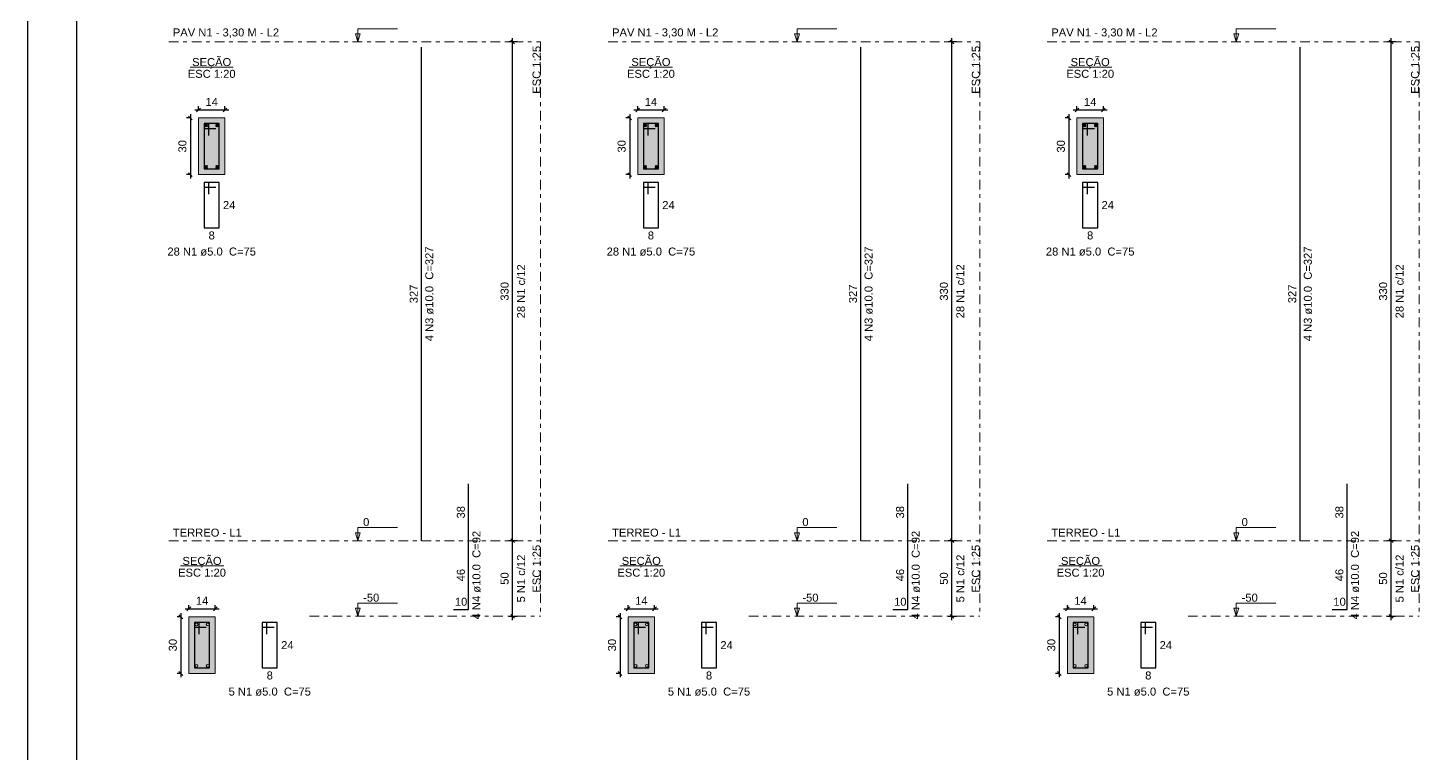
# Model space of a CAD drawing. Header units: millimetres. Extents: x -34 to 951, y -76 to 463.
# Drawn here: x 168.89 to 205.7, y -1.64 to 17.55 of the extents above; entities that cross this region are included whole.
import ezdxf

# ---------------------------------------------------------------- set-up
doc = ezdxf.new("R2010")
doc.units = ezdxf.units.MM
doc.header["$MEASUREMENT"] = 0
doc.linetypes.add('DASHDOT', pattern=[2.54, 1.27, -0.635, 0, -0.635])
doc.linetypes.add('NULL', pattern=[0])
for name, color, linetype, lineweight in [('Descrição da armadura', 7, 'Continuous', 0), ('DT-Barras na forma', 7, 'Continuous', 30), ('DT-Barras no corte', 5, 'Continuous', 5), ('DT-Barras rebatidas', 7, 'Continuous', 30), ('DT-Cotas', 7, 'Continuous', 5), ('DT-Forma', 5, 'Continuous', 5), ('DT-Hachura seção pilares', 252, 'Continuous', 5), ('DT-Pontilhado', 7, 'DASHDOT', 5), ('DT-Textos', 7, 'Continuous', 5), ('Textos armaduras', 7, 'Continuous', 0)]:
    doc.layers.add(name, color=color, linetype=linetype, lineweight=lineweight)
doc.styles.add('Arial', font='arial.ttf')
doc.dimstyles.new('UM_20.000000', dxfattribs={"dimtxt": 0.18, "dimasz": 0.1, "dimexe": 0.1, "dimexo": 0.2, "dimgap": 0, "dimtad": 1, "dimtih": 1, "dimtoh": 1, "dimdec": 1, "dimlfac": 20, "dimzin": 0, "dimdsep": 46, "dimtxsty": 'Standard', "dimcen": 0.09, "dimdle": 0.1, "dimadec": 1, "dimazin": 2, "dimtfac": 1, "dimtdec": 4, "dimtofl": 0, "dimtmove": 0, "dimatfit": 3, "dimfxl": 1, "dimtolj": 1, "dimarcsym": 0})
doc.dimstyles.new('UM_25.000000', dxfattribs={"dimtxt": 0.18, "dimasz": 0.1, "dimexe": 0.1, "dimexo": 0.2, "dimgap": 0, "dimtad": 1, "dimtih": 1, "dimtoh": 1, "dimdec": 1, "dimlfac": 25, "dimzin": 0, "dimdsep": 46, "dimtxsty": 'Standard', "dimcen": 0.09, "dimdle": 0.1, "dimadec": 1, "dimazin": 2, "dimtfac": 1, "dimtdec": 4, "dimtofl": 0, "dimtmove": 0, "dimatfit": 3, "dimfxl": 1, "dimtolj": 1, "dimarcsym": 0})

# ---------------------------------------------------------------- blocks, each defined once
blk = doc.blocks.new('_Oblique')
at = {"color": 0, "linetype": 'ByBlock', "lineweight": -2}
blk.add_line((-0.5, -0.5), (0.5, 0.5), dxfattribs=at)
blk = doc.blocks.new('*D275')
at = {"layer": 'Defpoints', "color": 0, "transparency": 16777216}
for p in [(173.403, 15.164), (173.191, 13.664), (173.403, 13.664)]:
    blk.add_point(p, dxfattribs=at)
at = {"layer": 'DT-Cotas', "color": 0, "lineweight": -2, "transparency": 16777216}
for p, q in [((173.203, 15.164), (173.091, 15.164)), ((173.191, 15.264), (173.191, 13.564)), ((173.203, 13.664), (173.091, 13.664))]:
    blk.add_line(p, q, dxfattribs=at)
at = {"layer": 'DT-Cotas', "color": 0, "lineweight": -2, "transparency": 16777216, "xscale": 0.1, "yscale": 0.1, "zscale": 0.1}
for p, rotation in [((173.191, 15.164), 90), ((173.191, 13.664), 270)]:
    blk.add_blockref('_Oblique', p, dxfattribs=dict(at, rotation=rotation))
at = {"layer": 'DT-Cotas', "color": 7, "transparency": 16777216, "insert": (172.979, 14.414), "char_height": 0.2118, "attachment_point": 5, "rotation": 90, "style": 'Arial'}
blk.add_mtext('\\A1;30', dxfattribs=at)
blk = doc.blocks.new('*D276')
at = {"layer": 'Defpoints', "color": 0, "transparency": 16777216}
for p in [(173.403, 15.164), (174.103, 15.376), (174.103, 15.164)]:
    blk.add_point(p, dxfattribs=at)
at = {"layer": 'DT-Cotas', "color": 0, "lineweight": -2, "transparency": 16777216}
for p, q in [((173.403, 15.364), (173.403, 15.476)), ((174.103, 15.364), (174.103, 15.476)), ((173.303, 15.376), (174.203, 15.376))]:
    blk.add_line(p, q, dxfattribs=at)
at = {"layer": 'DT-Cotas', "color": 0, "lineweight": -2, "transparency": 16777216, "xscale": 0.1, "yscale": 0.1, "zscale": 0.1, "rotation": 180}
blk.add_blockref('_Oblique', (173.403, 15.376), dxfattribs=at)
at = {"layer": 'DT-Cotas', "color": 0, "lineweight": -2, "transparency": 16777216, "xscale": 0.1, "yscale": 0.1, "zscale": 0.1}
blk.add_blockref('_Oblique', (174.103, 15.376), dxfattribs=at)
at = {"layer": 'DT-Cotas', "color": 7, "transparency": 16777216, "insert": (173.753, 15.588), "char_height": 0.2118, "attachment_point": 5, "rotation": 0.0057, "style": 'Arial'}
blk.add_mtext('\\A1;14', dxfattribs=at)
blk = doc.blocks.new('*D277')
at = {"layer": 'Defpoints', "color": 0, "transparency": 16777216}
for p in [(181.717, 17.176), (182.035, 17.176), (182.035, 3.976)]:
    blk.add_point(p, dxfattribs=at)
at = {"layer": 'DT-Cotas', "color": 0, "lineweight": -2, "transparency": 16777216}
for p, q in [((181.835, 17.176), (181.617, 17.176)), ((181.717, 3.876), (181.717, 17.276)), ((181.835, 3.976), (181.617, 3.976))]:
    blk.add_line(p, q, dxfattribs=at)
at = {"layer": 'DT-Cotas', "color": 0, "lineweight": -2, "transparency": 16777216, "xscale": 0.1, "yscale": 0.1, "zscale": 0.1}
for p, rotation in [((181.717, 17.176), 90), ((181.717, 3.976), 270)]:
    blk.add_blockref('_Oblique', p, dxfattribs=dict(at, rotation=rotation))
at = {"layer": 'DT-Cotas', "color": 7, "transparency": 16777216, "insert": (181.505, 10.576), "char_height": 0.2118, "attachment_point": 5, "rotation": 90, "style": 'Arial'}
blk.add_mtext('\\A1;330', dxfattribs=at)
blk = doc.blocks.new('*D278')
at = {"layer": 'Defpoints', "color": 0, "transparency": 16777216}
for p in [(173.148, 1.964), (172.937, 0.464), (173.148, 0.464)]:
    blk.add_point(p, dxfattribs=at)
at = {"layer": 'DT-Cotas', "color": 0, "lineweight": -2, "transparency": 16777216}
for p, q in [((172.948, 1.964), (172.837, 1.964)), ((172.937, 2.064), (172.937, 0.364)), ((172.948, 0.464), (172.837, 0.464))]:
    blk.add_line(p, q, dxfattribs=at)
at = {"layer": 'DT-Cotas', "color": 0, "lineweight": -2, "transparency": 16777216, "xscale": 0.1, "yscale": 0.1, "zscale": 0.1}
for p, rotation in [((172.937, 1.964), 90), ((172.937, 0.464), 270)]:
    blk.add_blockref('_Oblique', p, dxfattribs=dict(at, rotation=rotation))
at = {"layer": 'DT-Cotas', "color": 7, "transparency": 16777216, "insert": (172.725, 1.214), "char_height": 0.2118, "attachment_point": 5, "rotation": 90, "style": 'Arial'}
blk.add_mtext('\\A1;30', dxfattribs=at)
blk = doc.blocks.new('*D279')
at = {"layer": 'Defpoints', "color": 0, "transparency": 16777216}
for p in [(173.148, 1.964), (173.848, 2.176), (173.848, 1.964)]:
    blk.add_point(p, dxfattribs=at)
at = {"layer": 'DT-Cotas', "color": 0, "lineweight": -2, "transparency": 16777216}
for p, q in [((173.148, 2.164), (173.148, 2.276)), ((173.848, 2.164), (173.848, 2.276)), ((173.048, 2.176), (173.948, 2.176))]:
    blk.add_line(p, q, dxfattribs=at)
at = {"layer": 'DT-Cotas', "color": 0, "lineweight": -2, "transparency": 16777216, "xscale": 0.1, "yscale": 0.1, "zscale": 0.1, "rotation": 180}
blk.add_blockref('_Oblique', (173.148, 2.176), dxfattribs=at)
at = {"layer": 'DT-Cotas', "color": 0, "lineweight": -2, "transparency": 16777216, "xscale": 0.1, "yscale": 0.1, "zscale": 0.1}
blk.add_blockref('_Oblique', (173.848, 2.176), dxfattribs=at)
at = {"layer": 'DT-Cotas', "color": 7, "transparency": 16777216, "insert": (173.498, 2.388), "char_height": 0.2118, "attachment_point": 5, "rotation": 0.0057, "style": 'Arial'}
blk.add_mtext('\\A1;14', dxfattribs=at)
blk = doc.blocks.new('*D280')
at = {"layer": 'Defpoints', "color": 0, "transparency": 16777216}
for p in [(181.717, 3.976), (182.035, 3.976), (182.035, 1.976)]:
    blk.add_point(p, dxfattribs=at)
at = {"layer": 'DT-Cotas', "color": 0, "lineweight": -2, "transparency": 16777216}
for p, q in [((181.717, 1.876), (181.717, 4.076)), ((181.835, 3.976), (181.617, 3.976)), ((181.835, 1.976), (181.617, 1.976))]:
    blk.add_line(p, q, dxfattribs=at)
at = {"layer": 'DT-Cotas', "color": 0, "lineweight": -2, "transparency": 16777216, "xscale": 0.1, "yscale": 0.1, "zscale": 0.1}
for p, rotation in [((181.717, 3.976), 90), ((181.717, 1.976), 270)]:
    blk.add_blockref('_Oblique', p, dxfattribs=dict(at, rotation=rotation))
at = {"layer": 'DT-Cotas', "color": 7, "transparency": 16777216, "insert": (181.505, 2.976), "char_height": 0.2118, "attachment_point": 5, "rotation": 90, "style": 'Arial'}
blk.add_mtext('\\A1;50', dxfattribs=at)
blk = doc.blocks.new('*D263')
at = {"layer": 'Defpoints', "color": 0, "transparency": 16777216}
for p in [(185.026, 15.164), (184.814, 13.664), (185.026, 13.664)]:
    blk.add_point(p, dxfattribs=at)
at = {"layer": 'DT-Cotas', "color": 0, "lineweight": -2, "transparency": 16777216}
for p, q in [((184.826, 15.164), (184.714, 15.164)), ((184.814, 15.264), (184.814, 13.564)), ((184.826, 13.664), (184.714, 13.664))]:
    blk.add_line(p, q, dxfattribs=at)
at = {"layer": 'DT-Cotas', "color": 0, "lineweight": -2, "transparency": 16777216, "xscale": 0.1, "yscale": 0.1, "zscale": 0.1}
for p, rotation in [((184.814, 15.164), 90), ((184.814, 13.664), 270)]:
    blk.add_blockref('_Oblique', p, dxfattribs=dict(at, rotation=rotation))
at = {"layer": 'DT-Cotas', "color": 7, "transparency": 16777216, "insert": (184.602, 14.414), "char_height": 0.2118, "attachment_point": 5, "rotation": 90, "style": 'Arial'}
blk.add_mtext('\\A1;30', dxfattribs=at)
blk = doc.blocks.new('*D264')
at = {"layer": 'Defpoints', "color": 0, "transparency": 16777216}
for p in [(185.026, 15.164), (185.726, 15.376), (185.726, 15.164)]:
    blk.add_point(p, dxfattribs=at)
at = {"layer": 'DT-Cotas', "color": 0, "lineweight": -2, "transparency": 16777216}
for p, q in [((185.026, 15.364), (185.026, 15.476)), ((185.726, 15.364), (185.726, 15.476)), ((184.926, 15.376), (185.826, 15.376))]:
    blk.add_line(p, q, dxfattribs=at)
at = {"layer": 'DT-Cotas', "color": 0, "lineweight": -2, "transparency": 16777216, "xscale": 0.1, "yscale": 0.1, "zscale": 0.1, "rotation": 180}
blk.add_blockref('_Oblique', (185.026, 15.376), dxfattribs=at)
at = {"layer": 'DT-Cotas', "color": 0, "lineweight": -2, "transparency": 16777216, "xscale": 0.1, "yscale": 0.1, "zscale": 0.1}
blk.add_blockref('_Oblique', (185.726, 15.376), dxfattribs=at)
at = {"layer": 'DT-Cotas', "color": 7, "transparency": 16777216, "insert": (185.376, 15.588), "char_height": 0.2118, "attachment_point": 5, "rotation": 0.0057, "style": 'Arial'}
blk.add_mtext('\\A1;14', dxfattribs=at)
blk = doc.blocks.new('*D265')
at = {"layer": 'Defpoints', "color": 0, "transparency": 16777216}
for p in [(193.34, 17.176), (193.658, 17.176), (193.658, 3.976)]:
    blk.add_point(p, dxfattribs=at)
at = {"layer": 'DT-Cotas', "color": 0, "lineweight": -2, "transparency": 16777216}
for p, q in [((193.458, 17.176), (193.24, 17.176)), ((193.34, 3.876), (193.34, 17.276)), ((193.458, 3.976), (193.24, 3.976))]:
    blk.add_line(p, q, dxfattribs=at)
at = {"layer": 'DT-Cotas', "color": 0, "lineweight": -2, "transparency": 16777216, "xscale": 0.1, "yscale": 0.1, "zscale": 0.1}
for p, rotation in [((193.34, 17.176), 90), ((193.34, 3.976), 270)]:
    blk.add_blockref('_Oblique', p, dxfattribs=dict(at, rotation=rotation))
at = {"layer": 'DT-Cotas', "color": 7, "transparency": 16777216, "insert": (193.129, 10.576), "char_height": 0.2118, "attachment_point": 5, "rotation": 90, "style": 'Arial'}
blk.add_mtext('\\A1;330', dxfattribs=at)
blk = doc.blocks.new('*D266')
at = {"layer": 'Defpoints', "color": 0, "transparency": 16777216}
for p in [(184.772, 1.964), (184.56, 0.464), (184.772, 0.464)]:
    blk.add_point(p, dxfattribs=at)
at = {"layer": 'DT-Cotas', "color": 0, "lineweight": -2, "transparency": 16777216}
for p, q in [((184.572, 1.964), (184.46, 1.964)), ((184.56, 2.064), (184.56, 0.364)), ((184.572, 0.464), (184.46, 0.464))]:
    blk.add_line(p, q, dxfattribs=at)
at = {"layer": 'DT-Cotas', "color": 0, "lineweight": -2, "transparency": 16777216, "xscale": 0.1, "yscale": 0.1, "zscale": 0.1}
for p, rotation in [((184.56, 1.964), 90), ((184.56, 0.464), 270)]:
    blk.add_blockref('_Oblique', p, dxfattribs=dict(at, rotation=rotation))
at = {"layer": 'DT-Cotas', "color": 7, "transparency": 16777216, "insert": (184.348, 1.214), "char_height": 0.2118, "attachment_point": 5, "rotation": 90, "style": 'Arial'}
blk.add_mtext('\\A1;30', dxfattribs=at)
blk = doc.blocks.new('*D267')
at = {"layer": 'Defpoints', "color": 0, "transparency": 16777216}
for p in [(184.772, 1.964), (185.472, 2.176), (185.472, 1.964)]:
    blk.add_point(p, dxfattribs=at)
at = {"layer": 'DT-Cotas', "color": 0, "lineweight": -2, "transparency": 16777216}
for p, q in [((184.772, 2.164), (184.772, 2.276)), ((185.472, 2.164), (185.472, 2.276)), ((184.672, 2.176), (185.572, 2.176))]:
    blk.add_line(p, q, dxfattribs=at)
at = {"layer": 'DT-Cotas', "color": 0, "lineweight": -2, "transparency": 16777216, "xscale": 0.1, "yscale": 0.1, "zscale": 0.1, "rotation": 180}
blk.add_blockref('_Oblique', (184.772, 2.176), dxfattribs=at)
at = {"layer": 'DT-Cotas', "color": 0, "lineweight": -2, "transparency": 16777216, "xscale": 0.1, "yscale": 0.1, "zscale": 0.1}
blk.add_blockref('_Oblique', (185.472, 2.176), dxfattribs=at)
at = {"layer": 'DT-Cotas', "color": 7, "transparency": 16777216, "insert": (185.122, 2.388), "char_height": 0.2118, "attachment_point": 5, "rotation": 0.0057, "style": 'Arial'}
blk.add_mtext('\\A1;14', dxfattribs=at)
blk = doc.blocks.new('*D268')
at = {"layer": 'Defpoints', "color": 0, "transparency": 16777216}
for p in [(193.34, 3.976), (193.658, 3.976), (193.658, 1.976)]:
    blk.add_point(p, dxfattribs=at)
at = {"layer": 'DT-Cotas', "color": 0, "lineweight": -2, "transparency": 16777216}
for p, q in [((193.34, 1.876), (193.34, 4.076)), ((193.458, 3.976), (193.24, 3.976)), ((193.458, 1.976), (193.24, 1.976))]:
    blk.add_line(p, q, dxfattribs=at)
at = {"layer": 'DT-Cotas', "color": 0, "lineweight": -2, "transparency": 16777216, "xscale": 0.1, "yscale": 0.1, "zscale": 0.1}
for p, rotation in [((193.34, 3.976), 90), ((193.34, 1.976), 270)]:
    blk.add_blockref('_Oblique', p, dxfattribs=dict(at, rotation=rotation))
at = {"layer": 'DT-Cotas', "color": 7, "transparency": 16777216, "insert": (193.129, 2.976), "char_height": 0.2118, "attachment_point": 5, "rotation": 90, "style": 'Arial'}
blk.add_mtext('\\A1;50', dxfattribs=at)
blk = doc.blocks.new('*D269')
at = {"layer": 'Defpoints', "color": 0, "transparency": 16777216}
for p in [(196.649, 15.164), (196.437, 13.664), (196.649, 13.664)]:
    blk.add_point(p, dxfattribs=at)
at = {"layer": 'DT-Cotas', "color": 0, "lineweight": -2, "transparency": 16777216}
for p, q in [((196.449, 15.164), (196.337, 15.164)), ((196.437, 15.264), (196.437, 13.564)), ((196.449, 13.664), (196.337, 13.664))]:
    blk.add_line(p, q, dxfattribs=at)
at = {"layer": 'DT-Cotas', "color": 0, "lineweight": -2, "transparency": 16777216, "xscale": 0.1, "yscale": 0.1, "zscale": 0.1}
for p, rotation in [((196.437, 15.164), 90), ((196.437, 13.664), 270)]:
    blk.add_blockref('_Oblique', p, dxfattribs=dict(at, rotation=rotation))
at = {"layer": 'DT-Cotas', "color": 7, "transparency": 16777216, "insert": (196.225, 14.414), "char_height": 0.2118, "attachment_point": 5, "rotation": 90, "style": 'Arial'}
blk.add_mtext('\\A1;30', dxfattribs=at)
blk = doc.blocks.new('*D270')
at = {"layer": 'Defpoints', "color": 0, "transparency": 16777216}
for p in [(196.649, 15.164), (197.349, 15.376), (197.349, 15.164)]:
    blk.add_point(p, dxfattribs=at)
at = {"layer": 'DT-Cotas', "color": 0, "lineweight": -2, "transparency": 16777216}
for p, q in [((196.649, 15.364), (196.649, 15.476)), ((197.349, 15.364), (197.349, 15.476)), ((196.549, 15.376), (197.449, 15.376))]:
    blk.add_line(p, q, dxfattribs=at)
at = {"layer": 'DT-Cotas', "color": 0, "lineweight": -2, "transparency": 16777216, "xscale": 0.1, "yscale": 0.1, "zscale": 0.1, "rotation": 180}
blk.add_blockref('_Oblique', (196.649, 15.376), dxfattribs=at)
at = {"layer": 'DT-Cotas', "color": 0, "lineweight": -2, "transparency": 16777216, "xscale": 0.1, "yscale": 0.1, "zscale": 0.1}
blk.add_blockref('_Oblique', (197.349, 15.376), dxfattribs=at)
at = {"layer": 'DT-Cotas', "color": 7, "transparency": 16777216, "insert": (196.999, 15.588), "char_height": 0.2118, "attachment_point": 5, "rotation": 0.0057, "style": 'Arial'}
blk.add_mtext('\\A1;14', dxfattribs=at)
blk = doc.blocks.new('*D271')
at = {"layer": 'Defpoints', "color": 0, "transparency": 16777216}
for p in [(204.964, 17.176), (205.281, 17.176), (205.281, 3.976)]:
    blk.add_point(p, dxfattribs=at)
at = {"layer": 'DT-Cotas', "color": 0, "lineweight": -2, "transparency": 16777216}
for p, q in [((205.081, 17.176), (204.864, 17.176)), ((204.964, 3.876), (204.964, 17.276)), ((205.081, 3.976), (204.864, 3.976))]:
    blk.add_line(p, q, dxfattribs=at)
at = {"layer": 'DT-Cotas', "color": 0, "lineweight": -2, "transparency": 16777216, "xscale": 0.1, "yscale": 0.1, "zscale": 0.1}
for p, rotation in [((204.964, 17.176), 90), ((204.964, 3.976), 270)]:
    blk.add_blockref('_Oblique', p, dxfattribs=dict(at, rotation=rotation))
at = {"layer": 'DT-Cotas', "color": 7, "transparency": 16777216, "insert": (204.752, 10.576), "char_height": 0.2118, "attachment_point": 5, "rotation": 90, "style": 'Arial'}
blk.add_mtext('\\A1;330', dxfattribs=at)
blk = doc.blocks.new('*D272')
at = {"layer": 'Defpoints', "color": 0, "transparency": 16777216}
for p in [(196.395, 1.964), (196.183, 0.464), (196.395, 0.464)]:
    blk.add_point(p, dxfattribs=at)
at = {"layer": 'DT-Cotas', "color": 0, "lineweight": -2, "transparency": 16777216}
for p, q in [((196.195, 1.964), (196.083, 1.964)), ((196.183, 2.064), (196.183, 0.364)), ((196.195, 0.464), (196.083, 0.464))]:
    blk.add_line(p, q, dxfattribs=at)
at = {"layer": 'DT-Cotas', "color": 0, "lineweight": -2, "transparency": 16777216, "xscale": 0.1, "yscale": 0.1, "zscale": 0.1}
for p, rotation in [((196.183, 1.964), 90), ((196.183, 0.464), 270)]:
    blk.add_blockref('_Oblique', p, dxfattribs=dict(at, rotation=rotation))
at = {"layer": 'DT-Cotas', "color": 7, "transparency": 16777216, "insert": (195.971, 1.214), "char_height": 0.2118, "attachment_point": 5, "rotation": 90, "style": 'Arial'}
blk.add_mtext('\\A1;30', dxfattribs=at)
blk = doc.blocks.new('*D273')
at = {"layer": 'Defpoints', "color": 0, "transparency": 16777216}
for p in [(196.395, 1.964), (197.095, 2.176), (197.095, 1.964)]:
    blk.add_point(p, dxfattribs=at)
at = {"layer": 'DT-Cotas', "color": 0, "lineweight": -2, "transparency": 16777216}
for p, q in [((196.395, 2.164), (196.395, 2.276)), ((197.095, 2.164), (197.095, 2.276)), ((196.295, 2.176), (197.195, 2.176))]:
    blk.add_line(p, q, dxfattribs=at)
at = {"layer": 'DT-Cotas', "color": 0, "lineweight": -2, "transparency": 16777216, "xscale": 0.1, "yscale": 0.1, "zscale": 0.1, "rotation": 180}
blk.add_blockref('_Oblique', (196.395, 2.176), dxfattribs=at)
at = {"layer": 'DT-Cotas', "color": 0, "lineweight": -2, "transparency": 16777216, "xscale": 0.1, "yscale": 0.1, "zscale": 0.1}
blk.add_blockref('_Oblique', (197.095, 2.176), dxfattribs=at)
at = {"layer": 'DT-Cotas', "color": 7, "transparency": 16777216, "insert": (196.745, 2.388), "char_height": 0.2118, "attachment_point": 5, "rotation": 0.0057, "style": 'Arial'}
blk.add_mtext('\\A1;14', dxfattribs=at)
blk = doc.blocks.new('*D274')
at = {"layer": 'Defpoints', "color": 0, "transparency": 16777216}
for p in [(204.964, 3.976), (205.281, 3.976), (205.281, 1.976)]:
    blk.add_point(p, dxfattribs=at)
at = {"layer": 'DT-Cotas', "color": 0, "lineweight": -2, "transparency": 16777216}
for p, q in [((204.964, 1.876), (204.964, 4.076)), ((205.081, 3.976), (204.864, 3.976)), ((205.081, 1.976), (204.864, 1.976))]:
    blk.add_line(p, q, dxfattribs=at)
at = {"layer": 'DT-Cotas', "color": 0, "lineweight": -2, "transparency": 16777216, "xscale": 0.1, "yscale": 0.1, "zscale": 0.1}
for p, rotation in [((204.964, 3.976), 90), ((204.964, 1.976), 270)]:
    blk.add_blockref('_Oblique', p, dxfattribs=dict(at, rotation=rotation))
at = {"layer": 'DT-Cotas', "color": 7, "transparency": 16777216, "insert": (204.752, 2.976), "char_height": 0.2118, "attachment_point": 5, "rotation": 90, "style": 'Arial'}
blk.add_mtext('\\A1;50', dxfattribs=at)

msp = doc.modelspace()

# ---------------------------------------------------------------- hatches: boundary and pattern name
at = {"layer": 'DT-Hachura seção pilares', "linetype": 'Continuous'}
for points in [[(173.4025, 13.6643), (173.4025, 13.6643), (174.1025, 13.6643), (174.1025, 15.1643), (173.4025, 15.1643), (173.4025, 13.6643)], [(185.0258, 13.6643), (185.0258, 13.6643), (185.7258, 13.6643), (185.7258, 15.1643), (185.0258, 15.1643), (185.0258, 13.6643)], [(196.649, 13.6643), (196.649, 13.6643), (197.349, 13.6643), (197.349, 15.1643), (196.649, 15.1643), (196.649, 13.6643)], [(173.1484, 0.4643), (173.1484, 0.4643), (173.8484, 0.4643), (173.8484, 1.9643), (173.1484, 1.9643), (173.1484, 0.4643)], [(184.7716, 0.4643), (184.7716, 0.4643), (185.4716, 0.4643), (185.4716, 1.9643), (184.7716, 1.9643), (184.7716, 0.4643)], [(196.3949, 0.4643), (196.3949, 0.4643), (197.0949, 0.4643), (197.0949, 1.9643), (196.3949, 1.9643), (196.3949, 0.4643)]]:
    msp.add_hatch(color=252, dxfattribs=at).paths.add_polyline_path(points)

# ---------------------------------------------------------------- linework, layer by layer
at = {"color": 7}
for p, q in [((168.888, -76.3225), (168.888, 42.5775)), ((170.188, -74.0225), (170.188, 40.2775))]:
    msp.add_line(p, q, dxfattribs=at)
at = {"layer": 'DT-Barras na forma'}
for points in [[(173.6775, 14.7018), (173.6775, 15.0143), (173.5525, 15.0143), (173.5525, 13.8143), (173.9525, 13.8143), (173.9525, 15.0143), (173.5525, 15.0143), (173.5525, 14.8893), (173.865, 14.8893)], [(185.3008, 14.7018), (185.3008, 15.0143), (185.1758, 15.0143), (185.1758, 13.8143), (185.5758, 13.8143), (185.5758, 15.0143), (185.1758, 15.0143), (185.1758, 14.8893), (185.4883, 14.8893)], [(196.924, 14.7018), (196.924, 15.0143), (196.799, 15.0143), (196.799, 13.8143), (197.199, 13.8143), (197.199, 15.0143), (196.799, 15.0143), (196.799, 14.8893), (197.1115, 14.8893)], [(173.4234, 1.5018), (173.4234, 1.8143), (173.2984, 1.8143), (173.2984, 0.6143), (173.6984, 0.6143), (173.6984, 1.8143), (173.2984, 1.8143), (173.2984, 1.6893), (173.6109, 1.6893)], [(185.0466, 1.5018), (185.0466, 1.8143), (184.9216, 1.8143), (184.9216, 0.6143), (185.3216, 0.6143), (185.3216, 1.8143), (184.9216, 1.8143), (184.9216, 1.6893), (185.2341, 1.6893)], [(196.6699, 1.5018), (196.6699, 1.8143), (196.5449, 1.8143), (196.5449, 0.6143), (196.9449, 0.6143), (196.9449, 1.8143), (196.5449, 1.8143), (196.5449, 1.6893), (196.8574, 1.6893)]]:
    msp.add_lwpolyline(points, dxfattribs=at)
at = {"layer": 'DT-Barras no corte'}
for p, q in [((173.565, 14.9268), (173.64, 15.0018)), ((173.565, 15.0018), (173.64, 14.9268)), ((173.865, 14.9268), (173.94, 15.0018)), ((173.865, 15.0018), (173.94, 14.9268)), ((185.1883, 14.9268), (185.2633, 15.0018)), ((185.1883, 15.0018), (185.2633, 14.9268)), ((185.4883, 14.9268), (185.5633, 15.0018)), ((185.4883, 15.0018), (185.5633, 14.9268)), ((196.8115, 14.9268), (196.8865, 15.0018)), ((196.8115, 15.0018), (196.8865, 14.9268)), ((197.1115, 14.9268), (197.1865, 15.0018)), ((197.1115, 15.0018), (197.1865, 14.9268)), ((173.565, 13.8268), (173.64, 13.9018)), ((173.565, 13.9018), (173.64, 13.8268)), ((173.865, 13.8268), (173.94, 13.9018)), ((173.865, 13.9018), (173.94, 13.8268)), ((185.1883, 13.8268), (185.2633, 13.9018)), ((185.1883, 13.9018), (185.2633, 13.8268)), ((185.4883, 13.8268), (185.5633, 13.9018)), ((185.4883, 13.9018), (185.5633, 13.8268)), ((196.8115, 13.8268), (196.8865, 13.9018)), ((196.8115, 13.9018), (196.8865, 13.8268)), ((197.1115, 13.8268), (197.1865, 13.9018)), ((197.1115, 13.9018), (197.1865, 13.8268))]:
    msp.add_line(p, q, dxfattribs=at)
for centre in [(173.6025, 14.9643), (173.9025, 14.9643), (185.2258, 14.9643), (185.5258, 14.9643), (196.849, 14.9643), (197.149, 14.9643), (173.6025, 13.8643), (173.9025, 13.8643), (185.2258, 13.8643), (185.5258, 13.8643), (196.849, 13.8643), (197.149, 13.8643), (173.3484, 1.7643), (173.6484, 1.7643), (184.9716, 1.7643), (185.2716, 1.7643), (196.5949, 1.7643), (196.8949, 1.7643), (173.3484, 0.6643), (173.6484, 0.6643), (184.9716, 0.6643), (185.2716, 0.6643), (196.5949, 0.6643), (196.8949, 0.6643)]:
    msp.add_circle(centre, 0.0375, dxfattribs=at)
at = {"layer": 'DT-Barras rebatidas'}
for points in [[(179.305, 3.9764), (179.305, 17.0404)], [(190.9283, 3.9764), (190.9283, 17.0404)], [(202.5515, 3.9764), (202.5515, 17.0404)], [(173.6775, 13.1459), (173.6775, 13.4584), (173.5525, 13.4584), (173.5525, 12.2584), (173.9525, 12.2584), (173.9525, 13.4584), (173.5525, 13.4584), (173.5525, 13.3334), (173.865, 13.3334)], [(185.3008, 13.1459), (185.3008, 13.4584), (185.1758, 13.4584), (185.1758, 12.2584), (185.5758, 12.2584), (185.5758, 13.4584), (185.1758, 13.4584), (185.1758, 13.3334), (185.4883, 13.3334)], [(196.924, 13.1459), (196.924, 13.4584), (196.799, 13.4584), (196.799, 12.2584), (197.199, 12.2584), (197.199, 13.4584), (196.799, 13.4584), (196.799, 13.3334), (197.1115, 13.3334)], [(180.1522, 2.1564), (180.5522, 2.1564), (180.5522, 3.9764), (180.5522, 5.4832)], [(191.7755, 2.1564), (192.1755, 2.1564), (192.1755, 3.9764), (192.1755, 5.4832)], [(203.3987, 2.1564), (203.7987, 2.1564), (203.7987, 3.9764), (203.7987, 5.4832)], [(175.2153, 1.5018), (175.2153, 1.8143), (175.0903, 1.8143), (175.0903, 0.6143), (175.4903, 0.6143), (175.4903, 1.8143), (175.0903, 1.8143), (175.0903, 1.6893), (175.4028, 1.6893)], [(186.8386, 1.5018), (186.8386, 1.8143), (186.7136, 1.8143), (186.7136, 0.6143), (187.1136, 0.6143), (187.1136, 1.8143), (186.7136, 1.8143), (186.7136, 1.6893), (187.0261, 1.6893)], [(198.4618, 1.5018), (198.4618, 1.8143), (198.3368, 1.8143), (198.3368, 0.6143), (198.7368, 0.6143), (198.7368, 1.8143), (198.3368, 1.8143), (198.3368, 1.6893), (198.6493, 1.6893)]]:
    msp.add_lwpolyline(points, dxfattribs=at)
at = {"layer": 'DT-Forma'}
for points in [[(173.4025, 13.6643), (174.1025, 13.6643), (174.1025, 15.1643), (173.4025, 15.1643), (173.4025, 13.6643)], [(185.0258, 13.6643), (185.7258, 13.6643), (185.7258, 15.1643), (185.0258, 15.1643), (185.0258, 13.6643)], [(196.649, 13.6643), (197.349, 13.6643), (197.349, 15.1643), (196.649, 15.1643), (196.649, 13.6643)], [(173.1484, 0.4643), (173.8484, 0.4643), (173.8484, 1.9643), (173.1484, 1.9643), (173.1484, 0.4643)], [(184.7716, 0.4643), (185.4716, 0.4643), (185.4716, 1.9643), (184.7716, 1.9643), (184.7716, 0.4643)], [(196.3949, 0.4643), (197.0949, 0.4643), (197.0949, 1.9643), (196.3949, 1.9643), (196.3949, 0.4643)]]:
    msp.add_lwpolyline(points, close=True, dxfattribs=at)
at = {"layer": 'DT-Pontilhado', "ltscale": 0.2}
for p, q in [((172.6189, 17.1764), (182.4584, 17.1764)), ((182.4584, 17.1764), (182.4584, 1.9764)), ((184.2421, 17.1764), (194.0817, 17.1764)), ((194.0817, 17.1764), (194.0817, 1.9764)), ((195.8654, 17.1764), (205.7049, 17.1764)), ((205.7049, 17.1764), (205.7049, 1.9764)), ((172.6189, 3.9764), (182.4584, 3.9764)), ((184.2421, 3.9764), (194.0817, 3.9764)), ((195.8654, 3.9764), (205.7049, 3.9764)), ((176.3415, 1.9764), (182.4584, 1.9764)), ((187.9648, 1.9764), (194.0817, 1.9764)), ((199.588, 1.9764), (205.7049, 1.9764))]:
    msp.add_line(p, q, dxfattribs=at)
at = {"layer": 'DT-Textos'}
for p, q in [((173.1803, 16.5093), (174.3248, 16.5093)), ((184.8036, 16.5093), (185.948, 16.5093)), ((196.4268, 16.5093), (197.5713, 16.5093)), ((172.9261, 3.3093), (174.0706, 3.3093)), ((184.5494, 3.3093), (185.6938, 3.3093)), ((196.1726, 3.3093), (197.3171, 3.3093))]:
    msp.add_line(p, q, dxfattribs=at)
for points in [[(177.6196, 17.1764), (177.6832, 17.3882), (177.5561, 17.3882), (177.6196, 17.1764), (177.6196, 17.5264), (178.6696, 17.5264)], [(189.2429, 17.1764), (189.3064, 17.3882), (189.1793, 17.3882), (189.2429, 17.1764), (189.2429, 17.5264), (190.2929, 17.5264)], [(200.8661, 17.1764), (200.9297, 17.3882), (200.8026, 17.3882), (200.8661, 17.1764), (200.8661, 17.5264), (201.9161, 17.5264)], [(177.6196, 3.9764), (177.6832, 4.1882), (177.5561, 4.1882), (177.6196, 3.9764), (177.6196, 4.3264), (178.6696, 4.3264)], [(189.2429, 3.9764), (189.3064, 4.1882), (189.1793, 4.1882), (189.2429, 3.9764), (189.2429, 4.3264), (190.2929, 4.3264)], [(200.8661, 3.9764), (200.9297, 4.1882), (200.8026, 4.1882), (200.8661, 3.9764), (200.8661, 4.3264), (201.9161, 4.3264)], [(177.6196, 1.9764), (177.6832, 2.1882), (177.5561, 2.1882), (177.6196, 1.9764), (177.6196, 2.3264), (178.6696, 2.3264)], [(189.2429, 1.9764), (189.3064, 2.1882), (189.1793, 2.1882), (189.2429, 1.9764), (189.2429, 2.3264), (190.2929, 2.3264)], [(200.8661, 1.9764), (200.9297, 2.1882), (200.8026, 2.1882), (200.8661, 1.9764), (200.8661, 2.3264), (201.9161, 2.3264)]]:
    msp.add_lwpolyline(points, dxfattribs=at)

# ---------------------------------------------------------------- texts
at = {"layer": 'Descrição da armadura', "linetype": 'NULL', "char_height": 0.2118, "attachment_point": 8, "line_spacing_factor": 0.9, "style": 'Arial'}
for s, insert, width in [('28 N1 ø5.0  C=75', (173.7529, 11.5174), 4.686721), ('28 N1 ø5.0  C=75', (185.3761, 11.5174), 4.686721), ('28 N1 ø5.0  C=75', (196.9994, 11.5174), 4.686721), ('5 N1 ø5.0  C=75', (175.2899, -0.1266), 4.35772), ('5 N1 ø5.0  C=75', (186.9131, -0.1266), 4.35772), ('5 N1 ø5.0  C=75', (198.5364, -0.1266), 4.35772)]:
    msp.add_mtext(s, dxfattribs=dict(at, insert=insert, width=width))
at = {"layer": 'Descrição da armadura', "linetype": 'NULL', "char_height": 0.2118, "attachment_point": 8, "rotation": 90.00021, "line_spacing_factor": 0.9, "style": 'Arial'}
for s, insert, width in [('4 N3 ø10.0  C=327', (179.623, 10.5085), 5.015721), ('4 N3 ø10.0  C=327', (191.2462, 10.5085), 5.015721), ('4 N3 ø10.0  C=327', (202.8695, 10.5085), 5.015721), ('28 N1 c/12', (182.0488, 10.5764), 2.90156), ('28 N1 c/12', (193.6721, 10.5764), 2.90156), ('28 N1 c/12', (205.2953, 10.5764), 2.90156), ('4 N4 ø10.0  C=92', (180.87, 3.0665), 4.686721), ('4 N4 ø10.0  C=92', (192.4932, 3.0665), 4.686721), ('4 N4 ø10.0  C=92', (204.1165, 3.0665), 4.686721), ('5 N1 c/12', (182.0488, 2.9764), 2.57256), ('5 N1 c/12', (193.6721, 2.9764), 2.57256), ('5 N1 c/12', (205.2953, 2.9764), 2.57256)]:
    msp.add_mtext(s, dxfattribs=dict(at, insert=insert, width=width))
at = {"layer": 'DT-Textos', "linetype": 'NULL', "char_height": 0.2118, "line_spacing_factor": 0.798, "style": 'Arial'}
for s, insert, width, attachment_point in [('PAV N1 - 3,30 M - L2', (172.7249, 17.2824), 5.623355, 7), ('PAV N1 - 3,30 M - L2', (184.3481, 17.2824), 5.623355, 7), ('PAV N1 - 3,30 M - L2', (195.9714, 17.2824), 5.623355, 7), ('SEÇÃO', (173.7529, 16.4715), 2.072476, 8), ('SEÇÃO', (185.3761, 16.4715), 2.072476, 8), ('SEÇÃO', (196.9994, 16.4715), 2.072476, 8), ('ESC 1:20', (173.7529, 16.2234), 2.532883, 8), ('ESC 1:20', (185.3761, 16.2234), 2.532883, 8), ('ESC 1:20', (196.9994, 16.2234), 2.532883, 8), ('0', (177.7599, 4.3614), 0.329, 7), ('0', (189.3831, 4.3614), 0.329, 7), ('0', (201.0064, 4.3614), 0.329, 7), ('TERREO - L1', (172.7249, 4.0824), 3.650321, 7), ('TERREO - L1', (184.3481, 4.0824), 3.650321, 7), ('TERREO - L1', (195.9714, 4.0824), 3.650321, 7), ('SEÇÃO', (173.4979, 3.2715), 2.072476, 8), ('SEÇÃO', (185.1211, 3.2715), 2.072476, 8), ('SEÇÃO', (196.7444, 3.2715), 2.072476, 8), ('ESC 1:20', (173.4979, 3.0234), 2.532883, 8), ('ESC 1:20', (185.1211, 3.0234), 2.532883, 8), ('ESC 1:20', (196.7444, 3.0234), 2.532883, 8), ('-50', (177.7599, 2.3614), 0.854949, 7), ('-50', (189.3831, 2.3614), 0.854949, 7), ('-50', (201.0064, 2.3614), 0.854949, 7)]:
    msp.add_mtext(s, dxfattribs=dict(at, insert=insert, width=width, attachment_point=attachment_point))
at = {"layer": 'DT-Textos', "linetype": 'NULL', "char_height": 0.2118, "width": 2.532883, "attachment_point": 9, "rotation": 90.00021, "line_spacing_factor": 0.798, "style": 'Arial'}
for insert in [(182.458, 17.0705), (194.0812, 17.0705), (205.7045, 17.0705), (182.458, 3.8705), (194.0812, 3.8705), (205.7045, 3.8705)]:
    msp.add_mtext('ESC 1:25', dxfattribs=dict(at, insert=insert))
at = {"layer": 'Textos armaduras', "linetype": 'NULL', "char_height": 0.2118, "line_spacing_factor": 0.9, "style": 'Arial'}
for s, insert, width, attachment_point in [('24', (174.0525, 12.9643), 1.058001, 1), ('24', (185.6758, 12.9643), 1.058001, 1), ('24', (197.299, 12.9643), 1.058001, 1), ('8', (173.7525, 12.1611), 0.729, 2), ('8', (185.3758, 12.1611), 0.729, 2), ('8', (196.999, 12.1611), 0.729, 2), ('10', (180.3522, 2.2537), 1.058001, 8), ('10', (191.9755, 2.2537), 1.058001, 8), ('10', (203.5987, 2.2537), 1.058001, 8), ('24', (175.5903, 1.3202), 1.058001, 1), ('24', (187.2136, 1.3202), 1.058001, 1), ('24', (198.8368, 1.3202), 1.058001, 1), ('8', (175.2903, 0.517), 0.729, 2), ('8', (186.9136, 0.517), 0.729, 2), ('8', (198.5368, 0.517), 0.729, 2)]:
    msp.add_mtext(s, dxfattribs=dict(at, insert=insert, width=width, attachment_point=attachment_point))
at = {"layer": 'Textos armaduras', "linetype": 'NULL', "char_height": 0.2118, "attachment_point": 8, "rotation": 90.00021, "line_spacing_factor": 0.9, "style": 'Arial'}
for s, insert, width in [('327', (179.2077, 10.5084), 1.387001), ('327', (190.831, 10.5084), 1.387001), ('327', (202.4542, 10.5084), 1.387001), ('38', (180.4549, 4.7298), 1.058001), ('38', (192.0782, 4.7298), 1.058001), ('38', (203.7014, 4.7298), 1.058001), ('46', (180.4549, 3.0664), 1.058001), ('46', (192.0782, 3.0664), 1.058001), ('46', (203.7014, 3.0664), 1.058001)]:
    msp.add_mtext(s, dxfattribs=dict(at, insert=insert, width=width))

# ---------------------------------------------------------------- dimensions: what is measured, and where the dimension line sits
at = {"layer": 'DT-Cotas'}
for base, p1, p2, dimstyle, override, picture, middle in [((181.7171, 17.1764), (182.0348, 3.9764), (182.0348, 17.1764), 'UM_25.000000', {"dimtxt": 0.2118, "dimasz": 0.1, "dimexe": 0.1, "dimexo": 0.2, "dimtad": 1, "dimtih": 0, "dimtoh": 0, "dimdec": 1, "dimlfac": 25, "dimzin": 8, "dimtxsty": 'Arial', "dimblk": 'Oblique', "dimblk1": 'Oblique', "dimblk2": 'Oblique', "dimsah": 1, "dimdle": 0.1, "dimse1": 0, "dimse2": 0, "dimclrt": 7, "dimadec": 1, "dimazin": 3, "dimtmove": 2, "dimldrblk": 'Oblique'}, '*D277', (181.5053, 10.5764)), ((193.3404, 17.1764), (193.6581, 3.9764), (193.6581, 17.1764), 'UM_25.000000', {"dimtxt": 0.2118, "dimasz": 0.1, "dimexe": 0.1, "dimexo": 0.2, "dimtad": 1, "dimtih": 0, "dimtoh": 0, "dimdec": 1, "dimlfac": 25, "dimzin": 8, "dimtxsty": 'Arial', "dimblk": 'Oblique', "dimblk1": 'Oblique', "dimblk2": 'Oblique', "dimsah": 1, "dimdle": 0.1, "dimse1": 0, "dimse2": 0, "dimclrt": 7, "dimadec": 1, "dimazin": 3, "dimtmove": 2, "dimldrblk": 'Oblique'}, '*D265', (193.1286, 10.5764)), ((204.9636, 17.1764), (205.2813, 3.9764), (205.2813, 17.1764), 'UM_25.000000', {"dimtxt": 0.2118, "dimasz": 0.1, "dimexe": 0.1, "dimexo": 0.2, "dimtad": 1, "dimtih": 0, "dimtoh": 0, "dimdec": 1, "dimlfac": 25, "dimzin": 8, "dimtxsty": 'Arial', "dimblk": 'Oblique', "dimblk1": 'Oblique', "dimblk2": 'Oblique', "dimsah": 1, "dimdle": 0.1, "dimse1": 0, "dimse2": 0, "dimclrt": 7, "dimadec": 1, "dimazin": 3, "dimtmove": 2, "dimldrblk": 'Oblique'}, '*D271', (204.7518, 10.5764)), ((173.1907, 13.6643), (173.4025, 15.1643), (173.4025, 13.6643), 'UM_20.000000', {"dimtxt": 0.2118, "dimasz": 0.1, "dimexe": 0.1, "dimexo": 0.2, "dimtad": 1, "dimtih": 0, "dimtoh": 0, "dimdec": 1, "dimlfac": 20, "dimzin": 8, "dimtxsty": 'Arial', "dimblk": 'Oblique', "dimblk1": 'Oblique', "dimblk2": 'Oblique', "dimsah": 1, "dimdle": 0.1, "dimse1": 0, "dimse2": 0, "dimclrt": 7, "dimadec": 1, "dimazin": 3, "dimtmove": 2, "dimldrblk": 'Oblique'}, '*D275', (172.9789, 14.4143)), ((184.814, 13.6643), (185.0258, 15.1643), (185.0258, 13.6643), 'UM_20.000000', {"dimtxt": 0.2118, "dimasz": 0.1, "dimexe": 0.1, "dimexo": 0.2, "dimtad": 1, "dimtih": 0, "dimtoh": 0, "dimdec": 1, "dimlfac": 20, "dimzin": 8, "dimtxsty": 'Arial', "dimblk": 'Oblique', "dimblk1": 'Oblique', "dimblk2": 'Oblique', "dimsah": 1, "dimdle": 0.1, "dimse1": 0, "dimse2": 0, "dimclrt": 7, "dimadec": 1, "dimazin": 3, "dimtmove": 2, "dimldrblk": 'Oblique'}, '*D263', (184.6022, 14.4143)), ((196.4372, 13.6643), (196.649, 15.1643), (196.649, 13.6643), 'UM_20.000000', {"dimtxt": 0.2118, "dimasz": 0.1, "dimexe": 0.1, "dimexo": 0.2, "dimtad": 1, "dimtih": 0, "dimtoh": 0, "dimdec": 1, "dimlfac": 20, "dimzin": 8, "dimtxsty": 'Arial', "dimblk": 'Oblique', "dimblk1": 'Oblique', "dimblk2": 'Oblique', "dimsah": 1, "dimdle": 0.1, "dimse1": 0, "dimse2": 0, "dimclrt": 7, "dimadec": 1, "dimazin": 3, "dimtmove": 2, "dimldrblk": 'Oblique'}, '*D269', (196.2254, 14.4143)), ((181.7171, 3.9764), (182.0348, 1.9764), (182.0348, 3.9764), 'UM_25.000000', {"dimtxt": 0.2118, "dimasz": 0.1, "dimexe": 0.1, "dimexo": 0.2, "dimtad": 1, "dimtih": 0, "dimtoh": 0, "dimdec": 1, "dimlfac": 25, "dimzin": 8, "dimtxsty": 'Arial', "dimblk": 'Oblique', "dimblk1": 'Oblique', "dimblk2": 'Oblique', "dimsah": 1, "dimdle": 0.1, "dimse1": 0, "dimse2": 0, "dimclrt": 7, "dimadec": 1, "dimazin": 3, "dimtmove": 2, "dimldrblk": 'Oblique'}, '*D280', (181.5053, 2.9764)), ((193.3404, 3.9764), (193.6581, 1.9764), (193.6581, 3.9764), 'UM_25.000000', {"dimtxt": 0.2118, "dimasz": 0.1, "dimexe": 0.1, "dimexo": 0.2, "dimtad": 1, "dimtih": 0, "dimtoh": 0, "dimdec": 1, "dimlfac": 25, "dimzin": 8, "dimtxsty": 'Arial', "dimblk": 'Oblique', "dimblk1": 'Oblique', "dimblk2": 'Oblique', "dimsah": 1, "dimdle": 0.1, "dimse1": 0, "dimse2": 0, "dimclrt": 7, "dimadec": 1, "dimazin": 3, "dimtmove": 2, "dimldrblk": 'Oblique'}, '*D268', (193.1286, 2.9764)), ((204.9636, 3.9764), (205.2813, 1.9764), (205.2813, 3.9764), 'UM_25.000000', {"dimtxt": 0.2118, "dimasz": 0.1, "dimexe": 0.1, "dimexo": 0.2, "dimtad": 1, "dimtih": 0, "dimtoh": 0, "dimdec": 1, "dimlfac": 25, "dimzin": 8, "dimtxsty": 'Arial', "dimblk": 'Oblique', "dimblk1": 'Oblique', "dimblk2": 'Oblique', "dimsah": 1, "dimdle": 0.1, "dimse1": 0, "dimse2": 0, "dimclrt": 7, "dimadec": 1, "dimazin": 3, "dimtmove": 2, "dimldrblk": 'Oblique'}, '*D274', (204.7518, 2.9764)), ((172.9366, 0.4643), (173.1484, 1.9643), (173.1484, 0.4643), 'UM_20.000000', {"dimtxt": 0.2118, "dimasz": 0.1, "dimexe": 0.1, "dimexo": 0.2, "dimtad": 1, "dimtih": 0, "dimtoh": 0, "dimdec": 1, "dimlfac": 20, "dimzin": 8, "dimtxsty": 'Arial', "dimblk": 'Oblique', "dimblk1": 'Oblique', "dimblk2": 'Oblique', "dimsah": 1, "dimdle": 0.1, "dimse1": 0, "dimse2": 0, "dimclrt": 7, "dimadec": 1, "dimazin": 3, "dimtmove": 2, "dimldrblk": 'Oblique'}, '*D278', (172.7248, 1.2143)), ((184.5598, 0.4643), (184.7716, 1.9643), (184.7716, 0.4643), 'UM_20.000000', {"dimtxt": 0.2118, "dimasz": 0.1, "dimexe": 0.1, "dimexo": 0.2, "dimtad": 1, "dimtih": 0, "dimtoh": 0, "dimdec": 1, "dimlfac": 20, "dimzin": 8, "dimtxsty": 'Arial', "dimblk": 'Oblique', "dimblk1": 'Oblique', "dimblk2": 'Oblique', "dimsah": 1, "dimdle": 0.1, "dimse1": 0, "dimse2": 0, "dimclrt": 7, "dimadec": 1, "dimazin": 3, "dimtmove": 2, "dimldrblk": 'Oblique'}, '*D266', (184.348, 1.2143)), ((196.1831, 0.4643), (196.3949, 1.9643), (196.3949, 0.4643), 'UM_20.000000', {"dimtxt": 0.2118, "dimasz": 0.1, "dimexe": 0.1, "dimexo": 0.2, "dimtad": 1, "dimtih": 0, "dimtoh": 0, "dimdec": 1, "dimlfac": 20, "dimzin": 8, "dimtxsty": 'Arial', "dimblk": 'Oblique', "dimblk1": 'Oblique', "dimblk2": 'Oblique', "dimsah": 1, "dimdle": 0.1, "dimse1": 0, "dimse2": 0, "dimclrt": 7, "dimadec": 1, "dimazin": 3, "dimtmove": 2, "dimldrblk": 'Oblique'}, '*D272', (195.9713, 1.2143))]:
    dim = msp.add_linear_dim(base=base, p1=p1, p2=p2, angle=90, dimstyle=dimstyle, override=override, dxfattribs=at)
    dim.commit()
    dim.dimension.update_dxf_attribs({"geometry": picture, "text_midpoint": middle, "dimtype": 160, "text_rotation": 90})
for base, p1, p2, picture, middle in [((174.1025, 15.3761), (173.4025, 15.1643), (174.1025, 15.1643), '*D276', (173.7525, 15.5879)), ((185.7258, 15.3761), (185.0258, 15.1643), (185.7258, 15.1643), '*D264', (185.3758, 15.5879)), ((197.349, 15.3761), (196.649, 15.1643), (197.349, 15.1643), '*D270', (196.999, 15.5879)), ((173.8484, 2.1761), (173.1484, 1.9643), (173.8484, 1.9643), '*D279', (173.4984, 2.3879)), ((185.4716, 2.1761), (184.7716, 1.9643), (185.4716, 1.9643), '*D267', (185.1216, 2.3879)), ((197.0949, 2.1761), (196.3949, 1.9643), (197.0949, 1.9643), '*D273', (196.7449, 2.3879))]:
    dim = msp.add_linear_dim(base=base, p1=p1, p2=p2, dimstyle='UM_20.000000', override={"dimtxt": 0.2118, "dimasz": 0.1, "dimexe": 0.1, "dimexo": 0.2, "dimtad": 1, "dimtih": 0, "dimtoh": 0, "dimdec": 1, "dimlfac": 20, "dimzin": 8, "dimtxsty": 'Arial', "dimblk": 'Oblique', "dimblk1": 'Oblique', "dimblk2": 'Oblique', "dimsah": 1, "dimdle": 0.1, "dimse1": 0, "dimse2": 0, "dimclrt": 7, "dimadec": 1, "dimazin": 3, "dimtmove": 2, "dimldrblk": 'Oblique'}, dxfattribs=at)
    dim.commit()
    dim.dimension.update_dxf_attribs({"geometry": picture, "text_midpoint": middle, "dimtype": 160, "text_rotation": 0.00573})

doc.saveas('drawing.dxf')
